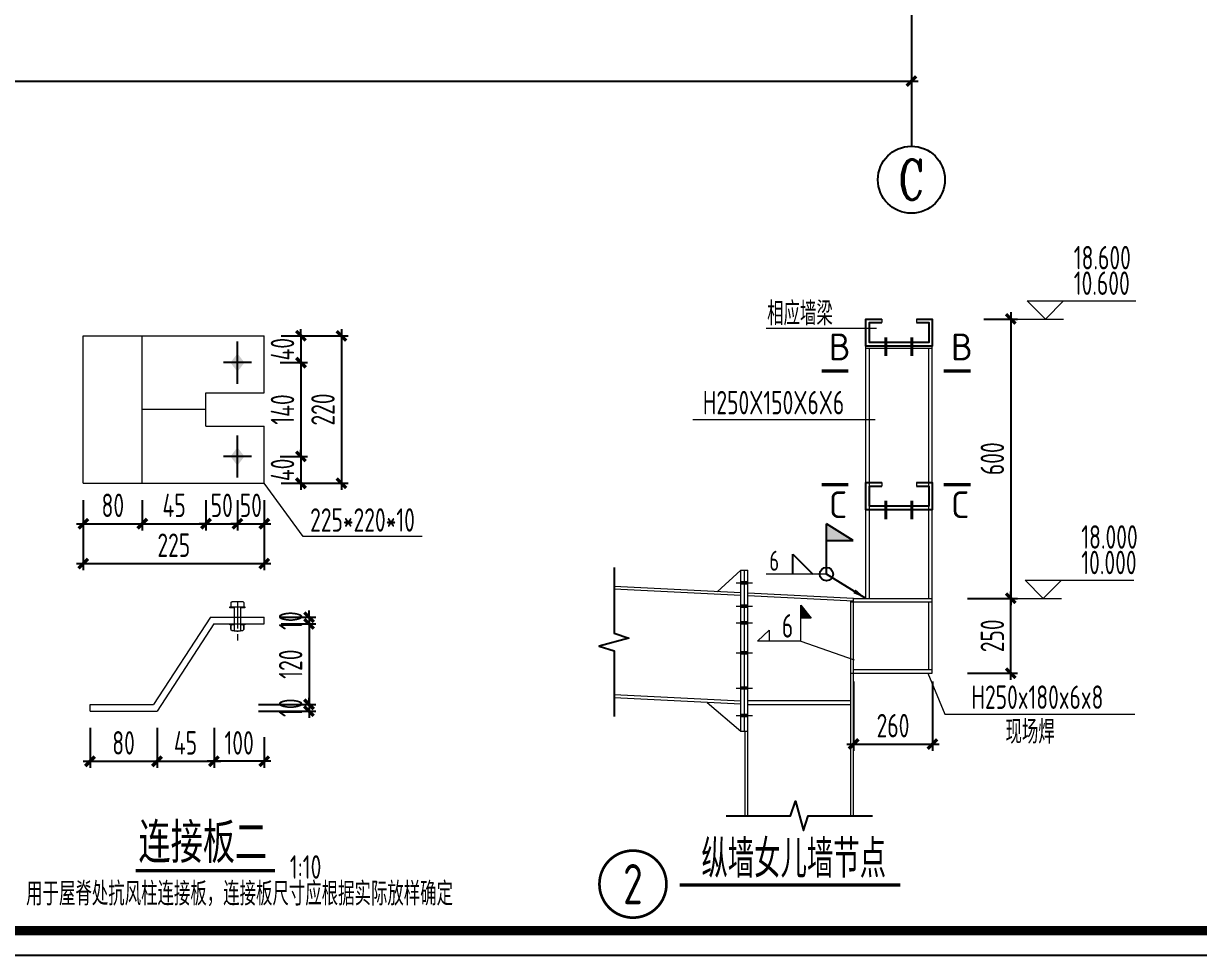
# Model space of a CAD drawing. Extents: x -3102990 to -851544, y -5293060 to -2540151.
# Drawn here: x -1093723 to -1076190, y -2690302 to -2676398 of the extents above; entities that cross this region are included whole.
import ezdxf
from ezdxf.enums import TextEntityAlignment as Align

# ---------------------------------------------------------------- set-up
doc = ezdxf.new("R2010")
doc.units = 0
doc.header["$LTSCALE"] = 1000
doc.header["$PDMODE"] = 1
doc.linetypes.add('DOTE', pattern=[2.42, 2, -0.2, 0.02, -0.2])
doc.layers.get('0').update_dxf_attribs({"linetype": 'CONTINUOUS'})
doc.layers.get('Defpoints').update_dxf_attribs({"linetype": 'CONTINUOUS'})
for name, color, linetype in [('10', 7, 'CONTINUOUS'), ('AXIS', 253, 'DOTE'), ('BEAM', 4, 'CONTINUOUS'), ('BEAM_CON', 4, 'CONTINUOUS'), ('COLU', 7, 'CONTINUOUS'), ('DIM', 3, 'CONTINUOUS'), ('NUM', 7, 'CONTINUOUS'), ('PUB_TEXT', 7, 'CONTINUOUS'), ('PUB_TITLE', 4, 'CONTINUOUS'), ('TEXT', 7, 'CONTINUOUS'), ('THICK', 6, 'CONTINUOUS'), ('THIN', 7, 'CONTINUOUS'), ('WELD', 7, 'CONTINUOUS'), ('绿线', 3, 'CONTINUOUS')]:
    doc.layers.add(name, color=color, linetype=linetype)
doc.layers.add('yichutu', color=7, linetype='CONTINUOUS', true_color=0xffffff, plot=False)
doc.styles.add('HZTXT1', font='TXT', dxfattribs={"width": 0.7, "height": 3, "bigfont": 'HZTXT'})
doc.styles.add('TSSD_Axis', font='Complex.shx', dxfattribs={"width": 0.7, "bigfont": 'hztxt.shx'})
doc.styles.add('TSSD_Dimension', font='tssdeng.shx', dxfattribs={"width": 0.7, "bigfont": 'Hztxt.shx'})
doc.styles.add('TSSD_Label', font='tssdeng.shx', dxfattribs={"width": 0.75, "bigfont": 'hztxt.shx'})
doc.styles.add('TSSD_Norm', font='Tssdeng.shx', dxfattribs={"width": 0.75, "bigfont": 'hztxt.shx'})
doc.styles.add('TSSD_Num', font='tssdeng.shx', dxfattribs={"width": 0.75, "bigfont": 'hztxt.shx'})
doc.styles.add('TSSD_Rein', font='Tssdeng.shx', dxfattribs={"width": 0.75, "bigfont": 'hztxt.shx'})
doc.dimstyles.new('TSSD_10_100', dxfattribs={"dimtxt": 350, "dimasz": 100, "dimexe": 100, "dimexo": 250, "dimgap": 100, "dimtad": 1, "dimdec": 0, "dimlfac": 0.1, "dimzin": 0, "dimdsep": 46, "dimtxsty": 'TSSD_Dimension', "dimblk": 'ARCHTICK', "dimcen": 0, "dimdle": 100, "dimclrt": 7, "dimadec": 0, "dimazin": 0, "dimtfac": 1, "dimtdec": 0, "dimtix": 1, "dimtmove": 2, "dimatfit": 3, "dimldrblk": 'ARCHTICK', "dimfxl": 1, "dimtolj": 1, "dimtzin": 0, "dimarcsym": 0})
doc.dimstyles.new('TSSD_50_100', dxfattribs={"dimtxt": 350, "dimasz": 100, "dimexe": 100, "dimexo": 250, "dimgap": 100, "dimtad": 1, "dimdec": 0, "dimlfac": 0.5, "dimzin": 0, "dimdsep": 46, "dimtxsty": 'TSSD_Dimension', "dimblk": 'ARCHTICK', "dimcen": 0, "dimdle": 100, "dimclrt": 7, "dimadec": 0, "dimazin": 0, "dimtfac": 1, "dimtdec": 0, "dimtix": 1, "dimtmove": 2, "dimatfit": 3, "dimfxl": 1, "dimtolj": 1, "dimtzin": 0, "dimarcsym": 0})
doc.dimstyles.new('TSSD_LEADER_STYLE_200.0', dxfattribs={"dimtxt": 700, "dimasz": 200, "dimexe": 200, "dimexo": 500, "dimgap": 0.09, "dimtad": 0, "dimtih": 1, "dimtoh": 1, "dimdec": 4, "dimzin": 0, "dimdsep": 46, "dimtxsty": 'Standard', "dimcen": 0.09, "dimdle": 200, "dimclrt": 7, "dimadec": 0, "dimazin": 0, "dimtfac": 1, "dimtdec": 4, "dimtofl": 0, "dimtmove": 0, "dimatfit": 3, "dimfxl": 1, "dimtolj": 1, "dimtzin": 0, "dimarcsym": 0})

# ---------------------------------------------------------------- blocks, each defined once
blk = doc.blocks.new('_ArchTick')
at = {"color": 0, "const_width": 0.5}
blk.add_lwpolyline([(-0.71, -0.71), (0.71, 0.71)], dxfattribs=at)
blk = doc.blocks.new('*D326')
at = {"layer": 'Defpoints', "color": 0, "ltscale": 1.5}
for p in [(-1139474, -2675905), (-1080474, -2675905), (-1080474, -2677256)]:
    blk.add_point(p, dxfattribs=at)
at = {"layer": 'DIM', "color": 0, "lineweight": -2, "ltscale": 1.5}
for p, q in [((-1139474, -2676155), (-1139474, -2677356)), ((-1080474, -2676155), (-1080474, -2677356)), ((-1139574, -2677256), (-1080374, -2677256))]:
    blk.add_line(p, q, dxfattribs=at)
at = {"layer": 'DIM', "color": 0, "lineweight": -2, "ltscale": 1.5, "xscale": 100, "yscale": 100, "zscale": 100, "rotation": 180}
blk.add_blockref('_ArchTick', (-1139474, -2677256), dxfattribs=at)
at = {"layer": 'DIM', "color": 0, "lineweight": -2, "ltscale": 1.5, "xscale": 100, "yscale": 100, "zscale": 100}
blk.add_blockref('_ArchTick', (-1080474, -2677256), dxfattribs=at)
at = {"layer": 'DIM', "color": 7, "ltscale": 1.5, "insert": (-1109974, -2676981), "char_height": 350, "attachment_point": 5, "style": 'TSSD_Dimension'}
blk.add_mtext('\\A1;29500', dxfattribs=at)
blk = doc.blocks.new('ts_axno')
at = {"color": 0, "linetype": 'ByBlock', "lineweight": -2}
blk.add_circle((0, 0), 0.5, dxfattribs=at)
at = {"color": 0, "linetype": 'ByBlock', "lineweight": -2, "style": 'TSSD_Axis', "width": 0.7}
blk.add_attdef('A', text='', height=0.6, dxfattribs=at).set_placement((0, 0), align=Align.MIDDLE_CENTER)
blk = doc.blocks.new('ts_idx1')
at = {"color": 0, "linetype": 'ByBlock', "lineweight": -2, "const_width": 0.04}
blk.add_lwpolyline([(-0.5, 0, 1), (0.5, 0, 1)], format="xyb", close=True, dxfattribs=at)
at = {"color": 0, "linetype": 'ByBlock', "lineweight": -2, "style": 'TSSD_Num', "width": 0.75}
blk.add_attdef('A', text='', height=0.6, dxfattribs=at).set_placement((0, 0), align=Align.MIDDLE_CENTER)
blk = doc.blocks.new('*D3097')
at = {"layer": 'Defpoints', "color": 0}
for p in [(-1081336, -2685965), (-1080161, -2685965), (-1080161, -2687148)]:
    blk.add_point(p, dxfattribs=at)
at = {"layer": 'DIM', "color": 0, "lineweight": -2}
for p, q in [((-1081336, -2686215), (-1081336, -2687248)), ((-1080161, -2686215), (-1080161, -2687248)), ((-1081436, -2687148), (-1080061, -2687148))]:
    blk.add_line(p, q, dxfattribs=at)
at = {"layer": 'DIM', "color": 0, "lineweight": -2, "xscale": 100, "yscale": 100, "zscale": 100, "rotation": 180}
blk.add_blockref('_ArchTick', (-1081336, -2687148), dxfattribs=at)
at = {"layer": 'DIM', "color": 0, "lineweight": -2, "xscale": 100, "yscale": 100, "zscale": 100}
blk.add_blockref('_ArchTick', (-1080161, -2687148), dxfattribs=at)
at = {"layer": 'DIM', "color": 7, "lineweight": 5, "insert": (-1080748, -2686873), "char_height": 350, "attachment_point": 5, "style": 'TSSD_Dimension'}
blk.add_mtext('\\A1;260', dxfattribs=at)
blk = doc.blocks.new('*D3098')
at = {"layer": 'Defpoints', "color": 0}
for p in [(-1079885, -2684974), (-1078991, -2684974), (-1079885, -2686091)]:
    blk.add_point(p, dxfattribs=at)
at = {"layer": 'DIM', "color": 0, "lineweight": -2}
for p, q in [((-1079635, -2684974), (-1078891, -2684974)), ((-1078991, -2686191), (-1078991, -2684874)), ((-1079635, -2686091), (-1078891, -2686091))]:
    blk.add_line(p, q, dxfattribs=at)
at = {"layer": 'DIM', "color": 0, "lineweight": -2, "xscale": 100, "yscale": 100, "zscale": 100}
for p, rotation in [((-1078991, -2684974), 90), ((-1078991, -2686091), 270)]:
    blk.add_blockref('_ArchTick', p, dxfattribs=dict(at, rotation=rotation))
at = {"layer": 'DIM', "color": 7, "lineweight": 5, "insert": (-1079266, -2685533), "char_height": 350, "attachment_point": 5, "rotation": 90, "style": 'TSSD_Dimension'}
blk.add_mtext('\\A1;250', dxfattribs=at)
blk = doc.blocks.new('_WELD001')
at = {"linetype": 'ByBlock'}
h = blk.add_hatch(color=0, dxfattribs=at)
h.paths.add_polyline_path([(0.8, 1), (0, 1.5), (0, 1)])
edge = h.paths.add_edge_path()
edge.add_line((0, 0), (0, 1.5))
at = {"color": 0, "linetype": 'ByBlock'}
for p, q in [((0, 0), (0, 1.5)), ((0.8, 1), (0, 1.5)), ((0, 1), (0.8, 1))]:
    blk.add_line(p, q, dxfattribs=at)
blk = doc.blocks.new('_WELD003')
at = {"color": 0, "linetype": 'ByBlock'}
blk.add_circle((0, 0), 0.5, dxfattribs=at)
blk = doc.blocks.new('_WELD004')
at = {"color": 0, "linetype": 'ByBlock'}
for p, q in [((0, 1), (1, 0)), ((0, 0), (0, 1))]:
    blk.add_line(p, q, dxfattribs=at)
blk = doc.blocks.new('*D3099')
at = {"layer": 'Defpoints', "color": 0}
for p in [(-1079644, -2680807), (-1079885, -2684974), (-1078991, -2684974)]:
    blk.add_point(p, dxfattribs=at)
at = {"layer": 'DIM', "color": 0, "lineweight": -2}
for p, q in [((-1078991, -2680707), (-1078991, -2685074)), ((-1079394, -2680807), (-1078891, -2680807)), ((-1079635, -2684974), (-1078891, -2684974))]:
    blk.add_line(p, q, dxfattribs=at)
at = {"layer": 'DIM', "color": 0, "lineweight": -2, "xscale": 100, "yscale": 100, "zscale": 100}
for p, rotation in [((-1078991, -2680807), 90), ((-1078991, -2684974), 270)]:
    blk.add_blockref('_ArchTick', p, dxfattribs=dict(at, rotation=rotation))
at = {"layer": 'DIM', "color": 7, "lineweight": 5, "insert": (-1079266, -2682891), "char_height": 350, "attachment_point": 5, "rotation": 90, "style": 'TSSD_Dimension'}
blk.add_mtext('\\A1;600', dxfattribs=at)
blk = doc.blocks.new('A$C154754DE')
at = {"layer": 'PUB_TITLE'}
blk.add_lwpolyline([(0, 0), (0, 59400), (105125, 59400), (105125, 0)], close=True, dxfattribs=at)
at = {"layer": 'PUB_TITLE', "const_width": 141}
blk.add_lwpolyline([(103711, 369), (103711, 58781), (1429, 58781), (1429, 369), (103711, 369)], dxfattribs=at)
blk = doc.blocks.new('A$C6E092011')
at = {"layer": 'AXIS', "lineweight": 5, "ltscale": 0.2}
blk.add_line((67, 73), (67, -507), dxfattribs=at)
at = {"layer": 'BEAM_CON', "lineweight": 5}
for p, q in [((-30, 57), (-14, 73)), ((-30, 57), (-30, -7)), ((-14, 73), (146, 73)), ((162, 57), (146, 73)), ((162, 57), (162, -7)), ((18, -7), (19, -370)), ((114, -7), (115, -370)), ((-30, -290), (-15, -276)), ((-30, -342), (-30, -290)), ((-30, -290), (-30, -342)), ((-30, -342), (-14, -358)), ((162, -342), (146, -358)), ((162, -290), (148, -276)), ((162, -342), (162, -290)), ((162, -290), (162, -342)), ((-14, -358), (18, -358)), ((115, -370), (19, -370)), ((114, -358), (146, -358))]:
    blk.add_line(p, q, dxfattribs=at)
for points in [[(18, -21), (-45, -21), (-45, -7), (179, -7), (179, -21), (114, -21)], [(18, -276), (-45, -276), (-45, -261), (18, -261)], [(114, -261), (179, -261), (179, -276), (114, -276)]]:
    blk.add_lwpolyline(points, dxfattribs=at)
blk = doc.blocks.new('*D3148')
at = {"layer": 'Defpoints', "color": 0}
for p in [(-1092730, -2686656), (-1091730, -2686656), (-1091730, -2687405)]:
    blk.add_point(p, dxfattribs=at)
at = {"layer": 'DIM', "color": 0, "lineweight": -2}
for p, q in [((-1092730, -2686906), (-1092730, -2687505)), ((-1091730, -2686906), (-1091730, -2687505)), ((-1092830, -2687405), (-1091630, -2687405))]:
    blk.add_line(p, q, dxfattribs=at)
at = {"layer": 'DIM', "color": 0, "lineweight": -2, "xscale": 100, "yscale": 100, "zscale": 100, "rotation": 180}
blk.add_blockref('_ArchTick', (-1092730, -2687405), dxfattribs=at)
at = {"layer": 'DIM', "color": 0, "lineweight": -2, "xscale": 100, "yscale": 100, "zscale": 100}
blk.add_blockref('_ArchTick', (-1091730, -2687405), dxfattribs=at)
at = {"layer": 'DIM', "color": 7, "lineweight": 5, "insert": (-1092230, -2687130), "char_height": 350, "attachment_point": 5, "style": 'TSSD_Dimension'}
blk.add_mtext('\\A1;80', dxfattribs=at)
blk = doc.blocks.new('*D3149')
at = {"layer": 'Defpoints', "color": 0}
for p in [(-1091730, -2686656), (-1090880, -2686656), (-1090880, -2687405)]:
    blk.add_point(p, dxfattribs=at)
at = {"layer": 'DIM', "color": 0, "lineweight": -2}
for p, q in [((-1091730, -2686906), (-1091730, -2687505)), ((-1090880, -2686906), (-1090880, -2687505)), ((-1091830, -2687405), (-1090780, -2687405))]:
    blk.add_line(p, q, dxfattribs=at)
at = {"layer": 'DIM', "color": 0, "lineweight": -2, "xscale": 100, "yscale": 100, "zscale": 100, "rotation": 180}
blk.add_blockref('_ArchTick', (-1091730, -2687405), dxfattribs=at)
at = {"layer": 'DIM', "color": 0, "lineweight": -2, "xscale": 100, "yscale": 100, "zscale": 100}
blk.add_blockref('_ArchTick', (-1090880, -2687405), dxfattribs=at)
at = {"layer": 'DIM', "color": 7, "lineweight": 5, "insert": (-1091305, -2687130), "char_height": 350, "attachment_point": 5, "style": 'TSSD_Dimension'}
blk.add_mtext('\\A1;45', dxfattribs=at)
blk = doc.blocks.new('*D3150')
at = {"layer": 'Defpoints', "color": 0}
for p in [(-1090880, -2686795), (-1090130, -2686795), (-1090880, -2687405)]:
    blk.add_point(p, dxfattribs=at)
at = {"layer": 'DIM', "color": 0, "lineweight": -2}
for p, q in [((-1090880, -2687045), (-1090880, -2687505)), ((-1090130, -2687045), (-1090130, -2687505)), ((-1090030, -2687405), (-1090980, -2687405))]:
    blk.add_line(p, q, dxfattribs=at)
at = {"layer": 'DIM', "color": 0, "lineweight": -2, "xscale": 100, "yscale": 100, "zscale": 100, "rotation": 180}
blk.add_blockref('_ArchTick', (-1090880, -2687405), dxfattribs=at)
at = {"layer": 'DIM', "color": 0, "lineweight": -2, "xscale": 100, "yscale": 100, "zscale": 100}
blk.add_blockref('_ArchTick', (-1090130, -2687405), dxfattribs=at)
at = {"layer": 'DIM', "color": 7, "lineweight": 5, "insert": (-1090505, -2687130), "char_height": 350, "attachment_point": 5, "style": 'TSSD_Dimension'}
blk.add_mtext('\\A1;100', dxfattribs=at)
blk = doc.blocks.new('*D3151')
at = {"layer": 'Defpoints', "color": 0}
for p in [(-1090130, -2685256), (-1090130, -2685356), (-1089462, -2685356)]:
    blk.add_point(p, dxfattribs=at)
at = {"layer": 'DIM', "color": 0, "lineweight": -2}
for p, q in [((-1089462, -2685256), (-1089462, -2685156)), ((-1089880, -2685256), (-1089362, -2685256)), ((-1089462, -2685256), (-1089462, -2685356)), ((-1089880, -2685356), (-1089362, -2685356)), ((-1089462, -2685356), (-1089462, -2685456))]:
    blk.add_line(p, q, dxfattribs=at)
at = {"layer": 'DIM', "color": 0, "lineweight": -2, "xscale": 100, "yscale": 100, "zscale": 100}
for p, rotation in [((-1089462, -2685256), 270), ((-1089462, -2685356), 90)]:
    blk.add_blockref('_ArchTick', p, dxfattribs=dict(at, rotation=rotation))
at = {"layer": 'DIM', "color": 7, "lineweight": 5, "insert": (-1089737, -2685306), "char_height": 350, "attachment_point": 5, "rotation": 90, "style": 'TSSD_Dimension'}
blk.add_mtext('\\A1;10', dxfattribs=at)
blk = doc.blocks.new('*D3152')
at = {"layer": 'Defpoints', "color": 0}
for p in [(-1090130, -2685356), (-1090465, -2686556), (-1089462, -2686556)]:
    blk.add_point(p, dxfattribs=at)
at = {"layer": 'DIM', "color": 0, "lineweight": -2}
for p, q in [((-1089462, -2685256), (-1089462, -2686656)), ((-1089880, -2685356), (-1089362, -2685356)), ((-1090215, -2686556), (-1089362, -2686556))]:
    blk.add_line(p, q, dxfattribs=at)
at = {"layer": 'DIM', "color": 0, "lineweight": -2, "xscale": 100, "yscale": 100, "zscale": 100}
for p, rotation in [((-1089462, -2685356), 90), ((-1089462, -2686556), 270)]:
    blk.add_blockref('_ArchTick', p, dxfattribs=dict(at, rotation=rotation))
at = {"layer": 'DIM', "color": 7, "lineweight": 5, "insert": (-1089737, -2685956), "char_height": 350, "attachment_point": 5, "rotation": 90, "style": 'TSSD_Dimension'}
blk.add_mtext('\\A1;120', dxfattribs=at)
blk = doc.blocks.new('*D3153')
at = {"layer": 'Defpoints', "color": 0}
for p in [(-1090465, -2686556), (-1090465, -2686656), (-1089462, -2686656)]:
    blk.add_point(p, dxfattribs=at)
at = {"layer": 'DIM', "color": 0, "lineweight": -2}
for p, q in [((-1090215, -2686556), (-1089362, -2686556)), ((-1089462, -2686556), (-1089462, -2686456)), ((-1089462, -2686556), (-1089462, -2686656)), ((-1090215, -2686656), (-1089362, -2686656)), ((-1089462, -2686656), (-1089462, -2686756))]:
    blk.add_line(p, q, dxfattribs=at)
at = {"layer": 'DIM', "color": 0, "lineweight": -2, "xscale": 100, "yscale": 100, "zscale": 100}
for p, rotation in [((-1089462, -2686556), 270), ((-1089462, -2686656), 90)]:
    blk.add_blockref('_ArchTick', p, dxfattribs=dict(at, rotation=rotation))
at = {"layer": 'DIM', "color": 7, "lineweight": 5, "insert": (-1089737, -2686606), "char_height": 350, "attachment_point": 5, "rotation": 90, "style": 'TSSD_Dimension'}
blk.add_mtext('\\A1;10', dxfattribs=at)
blk = doc.blocks.new('A$C5C7C78FF')
at = {"layer": '10', "color": 0}
blk.add_solid([(27, -141, -192), (-73, -11, -192), (127, -11, -192), (27, 119, -192)], dxfattribs=at)
at = {"layer": 'AXIS', "color": 0, "linetype": 'ByBlock'}
for p, q in [((27, -311, -192), (27, 289, -192)), ((227, -11, -192), (-173, -11, -192))]:
    blk.add_line(p, q, dxfattribs=at)
blk = doc.blocks.new('*D3154')
at = {"layer": 'Defpoints', "color": 0}
for p in [(-1090130, -2681057), (-1090130, -2681457), (-1089583, -2681457)]:
    blk.add_point(p, dxfattribs=at)
at = {"layer": 'DIM', "color": 0, "lineweight": -2}
for p, q in [((-1089880, -2681057), (-1089483, -2681057)), ((-1089583, -2681057), (-1089583, -2680957)), ((-1089583, -2681057), (-1089583, -2681457)), ((-1089880, -2681457), (-1089483, -2681457)), ((-1089583, -2681457), (-1089583, -2681557))]:
    blk.add_line(p, q, dxfattribs=at)
at = {"layer": 'DIM', "color": 0, "lineweight": -2, "xscale": 100, "yscale": 100, "zscale": 100}
for p, rotation in [((-1089583, -2681057), 270), ((-1089583, -2681457), 90)]:
    blk.add_blockref('_ArchTick', p, dxfattribs=dict(at, rotation=rotation))
at = {"layer": 'DIM', "color": 7, "lineweight": 5, "insert": (-1089858, -2681257), "char_height": 350, "attachment_point": 5, "rotation": 90, "style": 'TSSD_Dimension'}
blk.add_mtext('\\A1;40', dxfattribs=at)
blk = doc.blocks.new('*D3155')
at = {"layer": 'Defpoints', "color": 0}
for p in [(-1092830, -2683257), (-1091950, -2683257), (-1091950, -2683861)]:
    blk.add_point(p, dxfattribs=at)
at = {"layer": 'DIM', "color": 0, "lineweight": -2}
for p, q in [((-1092830, -2683507), (-1092830, -2683961)), ((-1091950, -2683507), (-1091950, -2683961)), ((-1092930, -2683861), (-1091850, -2683861))]:
    blk.add_line(p, q, dxfattribs=at)
at = {"layer": 'DIM', "color": 0, "lineweight": -2, "xscale": 100, "yscale": 100, "zscale": 100, "rotation": 180}
blk.add_blockref('_ArchTick', (-1092830, -2683861), dxfattribs=at)
at = {"layer": 'DIM', "color": 0, "lineweight": -2, "xscale": 100, "yscale": 100, "zscale": 100}
blk.add_blockref('_ArchTick', (-1091950, -2683861), dxfattribs=at)
at = {"layer": 'DIM', "color": 7, "lineweight": 5, "insert": (-1092390, -2683586), "char_height": 350, "attachment_point": 5, "style": 'TSSD_Dimension'}
blk.add_mtext('\\A1;80', dxfattribs=at)
blk = doc.blocks.new('*D3156')
at = {"layer": 'Defpoints', "color": 0}
for p in [(-1091950, -2683257), (-1091000, -2683257), (-1091000, -2683861)]:
    blk.add_point(p, dxfattribs=at)
at = {"layer": 'DIM', "color": 0, "lineweight": -2}
for p, q in [((-1091950, -2683507), (-1091950, -2683961)), ((-1091000, -2683507), (-1091000, -2683961)), ((-1092050, -2683861), (-1090900, -2683861))]:
    blk.add_line(p, q, dxfattribs=at)
at = {"layer": 'DIM', "color": 0, "lineweight": -2, "xscale": 100, "yscale": 100, "zscale": 100, "rotation": 180}
blk.add_blockref('_ArchTick', (-1091950, -2683861), dxfattribs=at)
at = {"layer": 'DIM', "color": 0, "lineweight": -2, "xscale": 100, "yscale": 100, "zscale": 100}
blk.add_blockref('_ArchTick', (-1091000, -2683861), dxfattribs=at)
at = {"layer": 'DIM', "color": 7, "lineweight": 5, "insert": (-1091475, -2683586), "char_height": 350, "attachment_point": 5, "style": 'TSSD_Dimension'}
blk.add_mtext('\\A1;45', dxfattribs=at)
blk = doc.blocks.new('*D3157')
at = {"layer": 'Defpoints', "color": 0}
for p in [(-1091000, -2683257), (-1090530, -2683257), (-1090530, -2683861)]:
    blk.add_point(p, dxfattribs=at)
at = {"layer": 'DIM', "color": 0, "lineweight": -2}
for p, q in [((-1091000, -2683507), (-1091000, -2683961)), ((-1090530, -2683507), (-1090530, -2683961)), ((-1091000, -2683861), (-1091100, -2683861)), ((-1091000, -2683861), (-1090530, -2683861)), ((-1090530, -2683861), (-1090430, -2683861))]:
    blk.add_line(p, q, dxfattribs=at)
at = {"layer": 'DIM', "color": 0, "lineweight": -2, "xscale": 100, "yscale": 100, "zscale": 100}
blk.add_blockref('_ArchTick', (-1091000, -2683861), dxfattribs=at)
at = {"layer": 'DIM', "color": 0, "lineweight": -2, "xscale": 100, "yscale": 100, "zscale": 100, "rotation": 180}
blk.add_blockref('_ArchTick', (-1090530, -2683861), dxfattribs=at)
at = {"layer": 'DIM', "color": 7, "lineweight": 5, "insert": (-1090765, -2683586), "char_height": 350, "attachment_point": 5, "style": 'TSSD_Dimension'}
blk.add_mtext('\\A1;50', dxfattribs=at)
blk = doc.blocks.new('*D3158')
at = {"layer": 'Defpoints', "color": 0}
for p in [(-1092830, -2683257), (-1090130, -2683257), (-1090130, -2684456)]:
    blk.add_point(p, dxfattribs=at)
at = {"layer": 'DIM', "color": 0, "lineweight": -2}
for p, q in [((-1092830, -2683507), (-1092830, -2684556)), ((-1090130, -2683507), (-1090130, -2684556)), ((-1092930, -2684456), (-1090030, -2684456))]:
    blk.add_line(p, q, dxfattribs=at)
at = {"layer": 'DIM', "color": 0, "lineweight": -2, "xscale": 100, "yscale": 100, "zscale": 100, "rotation": 180}
blk.add_blockref('_ArchTick', (-1092830, -2684456), dxfattribs=at)
at = {"layer": 'DIM', "color": 0, "lineweight": -2, "xscale": 100, "yscale": 100, "zscale": 100}
blk.add_blockref('_ArchTick', (-1090130, -2684456), dxfattribs=at)
at = {"layer": 'DIM', "color": 7, "lineweight": 5, "insert": (-1091480, -2684181), "char_height": 350, "attachment_point": 5, "style": 'TSSD_Dimension'}
blk.add_mtext('\\A1;225', dxfattribs=at)
blk = doc.blocks.new('*D3159')
at = {"layer": 'Defpoints', "color": 0}
for p in [(-1090530, -2683257), (-1090130, -2683257), (-1090130, -2683861)]:
    blk.add_point(p, dxfattribs=at)
at = {"layer": 'DIM', "color": 0, "lineweight": -2}
for p, q in [((-1090530, -2683507), (-1090530, -2683961)), ((-1090130, -2683507), (-1090130, -2683961)), ((-1090530, -2683861), (-1090630, -2683861)), ((-1090530, -2683861), (-1090130, -2683861)), ((-1090130, -2683861), (-1090030, -2683861))]:
    blk.add_line(p, q, dxfattribs=at)
at = {"layer": 'DIM', "color": 0, "lineweight": -2, "xscale": 100, "yscale": 100, "zscale": 100}
blk.add_blockref('_ArchTick', (-1090530, -2683861), dxfattribs=at)
at = {"layer": 'DIM', "color": 0, "lineweight": -2, "xscale": 100, "yscale": 100, "zscale": 100, "rotation": 180}
blk.add_blockref('_ArchTick', (-1090130, -2683861), dxfattribs=at)
at = {"layer": 'DIM', "color": 7, "lineweight": 5, "insert": (-1090330, -2683586), "char_height": 350, "attachment_point": 5, "style": 'TSSD_Dimension'}
blk.add_mtext('\\A1;50', dxfattribs=at)
blk = doc.blocks.new('*D3160')
at = {"layer": 'Defpoints', "color": 0, "ltscale": 1.5}
for p in [(-1090141, -2681457), (-1090141, -2682857), (-1089583, -2682857)]:
    blk.add_point(p, dxfattribs=at)
at = {"layer": 'DIM', "color": 0, "lineweight": -2, "ltscale": 1.5}
for p, q in [((-1089891, -2681457), (-1089483, -2681457)), ((-1089583, -2681357), (-1089583, -2682957)), ((-1089891, -2682857), (-1089483, -2682857))]:
    blk.add_line(p, q, dxfattribs=at)
at = {"layer": 'DIM', "color": 0, "lineweight": -2, "ltscale": 1.5, "xscale": 100, "yscale": 100, "zscale": 100}
for p, rotation in [((-1089583, -2681457), 90), ((-1089583, -2682857), 270)]:
    blk.add_blockref('_ArchTick', p, dxfattribs=dict(at, rotation=rotation))
at = {"layer": 'DIM', "color": 7, "lineweight": 5, "ltscale": 1.5, "insert": (-1089858, -2682157), "char_height": 350, "attachment_point": 5, "rotation": 90, "style": 'TSSD_Dimension'}
blk.add_mtext('\\A1;140', dxfattribs=at)
blk = doc.blocks.new('*D3161')
at = {"layer": 'Defpoints', "color": 0, "ltscale": 1.5}
for p in [(-1090130, -2681057), (-1090130, -2683257), (-1088979, -2683257)]:
    blk.add_point(p, dxfattribs=at)
at = {"layer": 'DIM', "color": 0, "lineweight": -2, "ltscale": 1.5}
for p, q in [((-1089880, -2681057), (-1088879, -2681057)), ((-1088979, -2680957), (-1088979, -2683357)), ((-1089880, -2683257), (-1088879, -2683257))]:
    blk.add_line(p, q, dxfattribs=at)
at = {"layer": 'DIM', "color": 0, "lineweight": -2, "ltscale": 1.5, "xscale": 100, "yscale": 100, "zscale": 100}
for p, rotation in [((-1088979, -2681057), 90), ((-1088979, -2683257), 270)]:
    blk.add_blockref('_ArchTick', p, dxfattribs=dict(at, rotation=rotation))
at = {"layer": 'DIM', "color": 7, "lineweight": 5, "ltscale": 1.5, "insert": (-1089254, -2682157), "char_height": 350, "attachment_point": 5, "rotation": 90, "style": 'TSSD_Dimension'}
blk.add_mtext('\\A1;220', dxfattribs=at)
blk = doc.blocks.new('*D3162')
at = {"layer": 'Defpoints', "color": 0, "ltscale": 1.5}
for p in [(-1090130, -2681057), (-1090130, -2681457), (-1089583, -2681457)]:
    blk.add_point(p, dxfattribs=at)
at = {"layer": 'DIM', "color": 0, "lineweight": -2, "ltscale": 1.5}
for p, q in [((-1089880, -2681057), (-1089483, -2681057)), ((-1089583, -2681057), (-1089583, -2680957)), ((-1089583, -2681057), (-1089583, -2681457)), ((-1089880, -2681457), (-1089483, -2681457)), ((-1089583, -2681457), (-1089583, -2681557))]:
    blk.add_line(p, q, dxfattribs=at)
at = {"layer": 'DIM', "color": 0, "lineweight": -2, "ltscale": 1.5, "xscale": 100, "yscale": 100, "zscale": 100}
for p, rotation in [((-1089583, -2681057), 270), ((-1089583, -2681457), 90)]:
    blk.add_blockref('_ArchTick', p, dxfattribs=dict(at, rotation=rotation))
at = {"layer": 'DIM', "color": 7, "lineweight": 5, "ltscale": 1.5, "insert": (-1089858, -2681257), "char_height": 350, "attachment_point": 5, "rotation": 90, "style": 'TSSD_Dimension'}
blk.add_mtext('\\A1;40', dxfattribs=at)
blk = doc.blocks.new('*D3163')
at = {"layer": 'Defpoints', "color": 0, "ltscale": 1.5}
for p in [(-1090130, -2682857), (-1090130, -2683257), (-1089583, -2683257)]:
    blk.add_point(p, dxfattribs=at)
at = {"layer": 'DIM', "color": 0, "lineweight": -2, "ltscale": 1.5}
for p, q in [((-1089880, -2682857), (-1089483, -2682857)), ((-1089583, -2682857), (-1089583, -2682757)), ((-1089583, -2682857), (-1089583, -2683257)), ((-1089880, -2683257), (-1089483, -2683257)), ((-1089583, -2683257), (-1089583, -2683357))]:
    blk.add_line(p, q, dxfattribs=at)
at = {"layer": 'DIM', "color": 0, "lineweight": -2, "ltscale": 1.5, "xscale": 100, "yscale": 100, "zscale": 100}
for p, rotation in [((-1089583, -2682857), 270), ((-1089583, -2683257), 90)]:
    blk.add_blockref('_ArchTick', p, dxfattribs=dict(at, rotation=rotation))
at = {"layer": 'DIM', "color": 7, "lineweight": 5, "ltscale": 1.5, "insert": (-1089858, -2683057), "char_height": 350, "attachment_point": 5, "rotation": 90, "style": 'TSSD_Dimension'}
blk.add_mtext('\\A1;40', dxfattribs=at)
blk = doc.blocks.new('yct-1051-594-105125-59399.99998844-100-1002.0')
at = {"layer": 'yichutu', "color": 7, "true_color": 0xffffff}
blk.add_lwpolyline([(0, 0), (0, 59400), (105125, 59400), (105125, 0)], close=True, dxfattribs=at)

msp = doc.modelspace()

# ---------------------------------------------------------------- hatches: boundary and pattern name
at = {"layer": '绿线'}
msp.add_hatch(color=256, dxfattribs=at).paths.add_polyline_path([(-1082122.53, -2685074.05), (-1081970.56, -2685267.33), (-1082122.53, -2685267.33)])

# ---------------------------------------------------------------- linework, layer by layer
at = {"lineweight": 5}
for p, q in [((-1080916, -2680807.09), (-1080916, -2680861.09, -1086.06)), ((-1080395.93, -2680807.09), (-1080395.93, -2680861.09, -1086.06)), ((-1080916, -2683245.07), (-1080916, -2683299.07, -1086.06)), ((-1080395.93, -2683245.07), (-1080395.93, -2683299.07, -1086.06))]:
    msp.add_line(p, q, dxfattribs=at)
for points in [[(-1080395.93, -2680807.09), (-1080161.43, -2680807.09), (-1080161.43, -2681213.55), (-1081153.33, -2681213.55), (-1081153.33, -2680807.09), (-1080916, -2680807.09)], [(-1080395.93, -2683245.07), (-1080161.43, -2683245.07), (-1080161.43, -2683651.53), (-1081153.33, -2683651.53), (-1081153.33, -2683245.07), (-1080916, -2683245.07)]]:
    msp.add_lwpolyline(points)
at = {"elevation": -1086.06}
for points in [[(-1080395.93, -2680861.09), (-1080215.43, -2680861.09), (-1080215.43, -2681159.55), (-1081099.33, -2681159.55), (-1081099.33, -2680861.09), (-1080916, -2680861.09)], [(-1080395.93, -2683299.07), (-1080215.43, -2683299.07), (-1080215.43, -2683597.53), (-1081099.33, -2683597.53), (-1081099.33, -2683299.07), (-1080916, -2683299.07)]]:
    msp.add_lwpolyline(points, dxfattribs=at)
at = {"const_width": 45}
for points in [[(-1080855.6, -2681081.17), (-1080855.6, -2681356.47)], [(-1080466.32, -2681081.17), (-1080466.32, -2681356.47)], [(-1080855.6, -2683519.15), (-1080855.6, -2683794.45)], [(-1080466.32, -2683519.15), (-1080466.32, -2683794.45)]]:
    msp.add_lwpolyline(points, dxfattribs=at)
at = {"layer": 'BEAM', "linetype": 'ByBlock', "lineweight": 5}
for p, q in [((-1080161.43, -2681213.55), (-1081153.33, -2681213.55)), ((-1081153.33, -2684974.19), (-1081153.33, -2681213.55)), ((-1080161.43, -2681248.54), (-1081153.33, -2681248.54)), ((-1081099.33, -2684974.19, -1086.06), (-1081099.33, -2681248.54, -1086.06)), ((-1080215.43, -2684974.19, -1086.06), (-1080215.43, -2681248.54, -1086.06)), ((-1080161.43, -2686091.09), (-1080161.43, -2681213.55)), ((-1083020.33, -2684554.96), (-1083374.37, -2684875.49)), ((-1083020.33, -2684554.96), (-1082912.33, -2684554.96)), ((-1083020.33, -2686956.12), (-1083020.33, -2684554.96)), ((-1082966.33, -2686956.12), (-1082966.33, -2684554.96)), ((-1082912.33, -2687200.96), (-1082912.33, -2684554.96)), ((-1083020.33, -2684889.95), (-1084910.86, -2684795.42)), ((-1083088.64, -2684741.78), (-1082844.03, -2684741.78)), ((-1083020.33, -2684933.2), (-1084910.86, -2684838.68)), ((-1081335.53, -2684974.19), (-1082912.33, -2684895.35)), ((-1081337.69, -2685017.33), (-1082912.33, -2684938.6)), ((-1081335.53, -2686471.96), (-1081335.53, -2684974.19)), ((-1081335.53, -2684974.19), (-1080161.43, -2684974.19)), ((-1083088.64, -2685092.67), (-1082844.03, -2685092.67)), ((-1081378.73, -2686471.96), (-1081378.73, -2685015.28)), ((-1081378.73, -2685028.19), (-1080161.43, -2685028.19)), ((-1080215.43, -2686037.09, -1086.06), (-1080215.43, -2685028.19, -1086.06)), ((-1083088.64, -2685340.69), (-1082844.03, -2685340.69)), ((-1083088.64, -2685785.47), (-1082844.03, -2685785.47)), ((-1081335.53, -2686037.09), (-1080161.43, -2686037.09)), ((-1081378.73, -2686091.09), (-1080161.43, -2686091.09)), ((-1083088.64, -2686311.93), (-1082844.03, -2686311.93)), ((-1083020.33, -2686507.97), (-1084910.86, -2686413.17)), ((-1083020.33, -2686551.17), (-1084910.86, -2686456.37)), ((-1083522.64, -2686525.98), (-1083020.33, -2686956.12)), ((-1082912.33, -2686500.29), (-1081378.73, -2686500.29)), ((-1082912.33, -2686556.59), (-1081378.73, -2686556.59)), ((-1081378.73, -2688218.2), (-1081378.73, -2686471.96)), ((-1081335.53, -2688218.2), (-1081335.53, -2686471.96)), ((-1083088.64, -2686723.2), (-1082844.03, -2686723.2)), ((-1083020.33, -2686956.12), (-1082912.33, -2686956.12)), ((-1082955.53, -2688218.2), (-1082955.53, -2686956.12)), ((-1082912.33, -2688218.2), (-1082912.33, -2687200.96)), ((-1081335.53, -2688218.2), (-1081335.53, -2687813.81))]:
    msp.add_line(p, q, dxfattribs=at)
at = {"layer": 'BEAM', "linetype": 'ByBlock'}
for points in [[(-1083020.33, -2684741.78, 54, 54, 0), (-1082912.33, -2684741.78, 108, 108, 0)], [(-1083020.33, -2685092.67, 54, 54, 0), (-1082912.33, -2685092.67, 108, 108, 0)], [(-1083020.33, -2685340.69, 54, 54, 0), (-1082912.33, -2685340.69, 108, 108, 0)], [(-1083020.33, -2685785.47, 54, 54, 0), (-1082912.33, -2685785.47, 108, 108, 0)], [(-1083020.33, -2686311.93, 54, 54, 0), (-1082912.33, -2686311.93, 108, 108, 0)], [(-1083020.33, -2686723.2, 54, 54, 0), (-1082912.33, -2686723.2, 108, 108, 0)]]:
    msp.add_lwpolyline(points, format="xyseb", dxfattribs=at)
at = {"layer": 'BEAM_CON', "lineweight": 5}
for p, q in [((-1092830.24, -2683257.29), (-1092830.24, -2681057.29)), ((-1092830.24, -2681057.29), (-1090130.24, -2681057.29)), ((-1091950.08, -2683257.29), (-1091950.08, -2681057.29)), ((-1090130.24, -2681907.29), (-1090130.24, -2681057.29)), ((-1091000.08, -2682407.29), (-1091000.08, -2681907.29)), ((-1091000.08, -2681907.29), (-1090130.24, -2681907.29)), ((-1091000.08, -2682157.29), (-1091950.08, -2682157.29)), ((-1091000.08, -2682407.29), (-1090130.24, -2682407.29)), ((-1090130.24, -2683257.29), (-1090130.24, -2682407.29)), ((-1092830.24, -2683257.29), (-1090130.24, -2683257.29)), ((-1090934.34, -2685256.4), (-1091784.34, -2686556.4)), ((-1090934.34, -2685256.4), (-1090130.24, -2685256.4)), ((-1090130.24, -2685356.4), (-1090130.24, -2685256.4)), ((-1090880.24, -2685356.4), (-1091730.24, -2686656.4)), ((-1090880.24, -2685356.4), (-1090130.24, -2685356.4)), ((-1092730.24, -2686556.4), (-1091784.34, -2686556.4)), ((-1092730.24, -2686656.4), (-1092730.24, -2686556.4)), ((-1092730.24, -2686656.4), (-1091730.24, -2686656.4))]:
    msp.add_line(p, q, dxfattribs=at)
at = {"layer": 'NUM', "ltscale": 1.5}
msp.add_line((-1080474.31, -2677256.32), (-1080474.31, -2678228.06), dxfattribs=at)
at = {"layer": 'NUM', "const_width": 50}
for points in [[(-1092047.68, -2689038.82), (-1089969.54, -2689038.82)], [(-1080639.26, -2689251.53), (-1083933.45, -2689251.53)]]:
    msp.add_lwpolyline(points, dxfattribs=at)
at = {"layer": 'TEXT', "lineweight": 5}
for p, q in [((-1078474.05, -2680807.09), (-1078744.05, -2680537.09)), ((-1078744.05, -2680537.09), (-1077124.05, -2680537.09)), ((-1078474.05, -2680807.09), (-1078204.05, -2680537.09)), ((-1080993.02, -2680950.64), (-1082640.9, -2680950.64)), ((-1079104.05, -2680807.09), (-1078204.05, -2680807.09)), ((-1081012.73, -2682311.93), (-1083734.37, -2682311.93)), ((-1089549.91, -2684050.22), (-1090130.24, -2683257.29)), ((-1087773.76, -2684050.22), (-1089549.91, -2684050.22)), ((-1078506.45, -2684974.19), (-1078776.45, -2684704.19)), ((-1078776.45, -2684704.19), (-1077156.45, -2684704.19)), ((-1078506.45, -2684974.19), (-1078236.45, -2684704.19)), ((-1079136.45, -2684974.19), (-1078236.45, -2684974.19)), ((-1082122.53, -2685612.46), (-1082122.53, -2685074.05)), ((-1082772.34, -2685612.46), (-1082596.59, -2685446.8)), ((-1082596.59, -2685446.8), (-1082596.59, -2685612.46)), ((-1082122.53, -2685612.46), (-1082772.34, -2685612.46)), ((-1082122.53, -2685612.46), (-1081327.17, -2685891.18)), ((-1080229.19, -2686091.09), (-1079977.13, -2686702.48)), ((-1079977.13, -2686702.48), (-1077139.54, -2686702.48))]:
    msp.add_line(p, q, dxfattribs=at)
at = {"layer": 'THICK', "const_width": 50}
for points in [[(-1081413.03, -2681581.41), (-1081813.03, -2681581.41)], [(-1079989.83, -2681581.41), (-1079589.83, -2681581.41)], [(-1081413.03, -2683277.96), (-1081813.03, -2683277.96)], [(-1079989.83, -2683277.96), (-1079589.83, -2683277.96)]]:
    msp.add_lwpolyline(points, dxfattribs=at)
at = {"layer": 'THIN'}
for points in [[(-1084910.86, -2684515.42), (-1084910.86, -2685495.9), (-1084690.86, -2685565.9), (-1085130.86, -2685685.9), (-1084910.86, -2685755.9), (-1084910.86, -2686736.37)], [(-1083235.53, -2688218.2), (-1082275.53, -2688218.2), (-1082205.53, -2687998.2), (-1082085.53, -2688438.2), (-1082015.53, -2688218.2), (-1081055.53, -2688218.2)]]:
    msp.add_lwpolyline(points, dxfattribs=at)
at = {"layer": 'WELD', "lineweight": 5}
msp.add_line((-1081740.83, -2684612.78), (-1082642.54, -2684612.78), dxfattribs=at)
at = {"layer": '绿线', "lineweight": 5}
for p, q in [((-1080161.43, -2681213.55), (-1081153.33, -2681213.55)), ((-1082122.53, -2685074.05), (-1081970.56, -2685267.33)), ((-1081970.56, -2685267.33), (-1082122.53, -2685267.33))]:
    msp.add_line(p, q, dxfattribs=at)

# ---------------------------------------------------------------- block references
at = {"ltscale": 1.5}
msp.add_blockref('A$C154754DE', (-1149736.98, -2690302.41), dxfattribs=at)
at = {"layer": 'BEAM_CON', "lineweight": 5}
msp.add_blockref('A$C6E092011', (-1090597.26, -2685095.22), dxfattribs=at)
at = {"layer": 'COLU', "linetype": 'ByBlock', "xscale": 1.048320000059903, "yscale": 1.048320000059903, "zscale": 1.048319999999876}
for p in [(-1090558.78, -2681445.56, 201.28), (-1090558.78, -2682845.56, 201.28)]:
    msp.add_blockref('A$C5C7C78FF', p, dxfattribs=at)
at = {"layer": 'NUM'}
ref = msp.add_blockref('ts_axno', (-1080474.31, -2678728.06), dxfattribs=dict(at, xscale=1000, yscale=1000, zscale=1000))
ref.add_attrib('1', 'C', dxfattribs={"height": 600, "style": 'TSSD_Axis', "width": 0.7}).set_placement((-1080474.31, -2678728.06), align=Align.MIDDLE_CENTER)
at = {"layer": 'THIN'}
ref = msp.add_blockref('ts_idx1', (-1084628.86, -2689237.72), dxfattribs=dict(at, xscale=999.9999799998477, yscale=999.9999800003134, zscale=999.9999800000005))
ref.add_attrib('2', '2', dxfattribs={"height": 600, "style": 'TSSD_Num', "width": 0.75}).set_placement((-1084628.86, -2689237.72), align=Align.MIDDLE_CENTER)
at = {"layer": 'WELD'}
for name, p, xscale, yscale, zscale in [('_WELD001', (-1081740.83, -2684612.78), 500, 500, 500), ('_WELD004', (-1082242.54, -2684612.78), 300, 300, 300), ('_WELD003', (-1081740.83, -2684612.78), 200, 200, 200)]:
    msp.add_blockref(name, p, dxfattribs=dict(at, xscale=xscale, yscale=yscale, zscale=zscale))
at = {"layer": 'yichutu'}
msp.add_blockref('yct-1051-594-105125-59399.99998844-100-1002.0', (-1149736.98, -2690302.4), dxfattribs=at)

# ---------------------------------------------------------------- texts
at = {"layer": 'PUB_TEXT', "color": 7, "lineweight": 5, "style": 'HZTXT1', "width": 0.7}
msp.add_text('纵墙女儿墙节点', height=562.5, dxfattribs=at).set_placement((-1083607.42, -2689142.1))
at = {"layer": 'TEXT', "lineweight": 5}
for s, height, style, width, p in [('18.600', 350, 'TSSD_Norm', 0.7, (-1078051.05, -2680066.36)), ('10.600', 350, 'TSSD_Norm', 0.7, (-1078051.05, -2680447)), ('相应墙梁', 350, 'TSSD_Norm', 0.7, (-1082626.26, -2680899.08)), ('H250X150X6X6', 350, 'TSSD_Norm', 0.7, (-1083585.87, -2682228.89)), ('18.000', 350, 'TSSD_Norm', 0.7, (-1077939.45, -2684233.46)), ('6', 300, 'TSSD_Label', 0.7, (-1082592.54, -2684562.78)), ('10.000', 350, 'TSSD_Norm', 0.7, (-1077939.45, -2684614.1)), ('6', 350, 'TSSD_Norm', 0.7, (-1082406.36, -2685559.44)), ('H250x180x6x8', 350, 'TSSD_Norm', 0.7, (-1079578.16, -2686623.36)), ('现场焊', 350, 'TSSD_Norm', 0.7, (-1079069.59, -2687141.96)), ('连接板二', 600, 'TSSD_Label', 0.8, (-1092007.75, -2688921.98)), ('1:10', 350, 'TSSD_Rein', 0.7, (-1089748.08, -2689156.92, -910))]:
    msp.add_text(s, height=height, dxfattribs=dict(at, style=style, width=width)).set_placement(p)
at = {"layer": 'TEXT', "lineweight": 9, "style": 'TSSD_Norm', "width": 0.7}
for s, p in [('225*220*10', (-1089445.71, -2683979.88)), ('用于屋脊处抗风柱连接板，连接板尺寸应根据实际放样确定', (-1093683.25, -2689556.66))]:
    msp.add_text(s, height=350, dxfattribs=at).set_placement(p)
at = {"layer": 'THICK', "lineweight": 5, "style": 'TSSD_Label'}
for s, p in [('B', (-1081705.33, -2681423.07)), ('B', (-1079882.14, -2681423.07)), ('C', (-1081705.33, -2683776.76)), ('C', (-1079882.14, -2683776.76))]:
    msp.add_text(s, height=400, dxfattribs=at).set_placement(p)

# ---------------------------------------------------------------- dimensions: what is measured, and where the dimension line sits
at = {"layer": 'DIM', "ltscale": 1.5}
dim = msp.add_linear_dim(base=(-1080474.31, -2677256.32), p1=(-1139474.31, -2675905.11), p2=(-1080474.31, -2675905.11), dimstyle='TSSD_50_100', dxfattribs=at)
dim.commit()
dim.dimension.update_dxf_attribs({"geometry": '*D326', "text_midpoint": (-1109974.31, -2676981.32)})
at = {"layer": 'DIM', "lineweight": 5}
for base, p1, p2, text, picture, middle in [((-1078990.71, -2684974.19, 48), (-1079643.67, -2680807.09, 48), (-1079884.57, -2684974.19, 48), '600', '*D3099', (-1079265.71, -2682890.64, 48)), ((-1089583.15, -2681457.29), (-1090130.24, -2681057.29), (-1090130.24, -2681457.29), '40', '*D3154', (-1089858.15, -2681257.29))]:
    dim = msp.add_linear_dim(base=base, p1=p1, p2=p2, angle=90, text=text, dimstyle='TSSD_10_100', dxfattribs=at)
    dim.commit()
    dim.dimension.update_dxf_attribs({"geometry": picture, "text_midpoint": middle})
at = {"layer": 'DIM', "lineweight": 5, "ltscale": 1.5}
for base, p1, p2, picture, middle in [((-1088979.05, -2683257.29), (-1090130.24, -2681057.29), (-1090130.24, -2683257.29), '*D3161', (-1089254.05, -2682157.29)), ((-1089583.15, -2681457.29), (-1090130.24, -2681057.29), (-1090130.24, -2681457.29), '*D3162', (-1089858.15, -2681257.29)), ((-1089583.15, -2682857.29), (-1090141.22, -2681457.29), (-1090141.22, -2682857.29), '*D3160', (-1089858.15, -2682157.29)), ((-1089583.15, -2683257.29), (-1090130.24, -2682857.29), (-1090130.24, -2683257.29), '*D3163', (-1089858.15, -2683057.29))]:
    dim = msp.add_linear_dim(base=base, p1=p1, p2=p2, angle=90, dimstyle='TSSD_10_100', dxfattribs=at)
    dim.commit()
    dim.dimension.update_dxf_attribs({"geometry": picture, "text_midpoint": middle})
at = {"layer": 'DIM', "lineweight": 5}
for base, p1, p2, text, picture, middle in [((-1091950.08, -2683860.64), (-1092830.24, -2683257.29), (-1091950.08, -2683257.29), '80', '*D3155', (-1092390.16, -2683585.64)), ((-1090130.24, -2684456.07), (-1092830.24, -2683257.29), (-1090130.24, -2683257.29), '225', '*D3158', (-1091480.24, -2684181.07)), ((-1091000.08, -2683860.64), (-1091950.08, -2683257.29), (-1091000.08, -2683257.29), '45', '*D3156', (-1091475.08, -2683585.64)), ((-1090530.24, -2683860.64), (-1091000.08, -2683257.29), (-1090530.24, -2683257.29), '50', '*D3157', (-1090765.16, -2683585.64)), ((-1090130.24, -2683860.64), (-1090530.24, -2683257.29), (-1090130.24, -2683257.29), '50', '*D3159', (-1090330.24, -2683585.64)), ((-1091730.24, -2687405.48), (-1092730.24, -2686656.4), (-1091730.24, -2686656.4), '80', '*D3148', (-1092230.24, -2687130.48)), ((-1090880.24, -2687405.48), (-1091730.24, -2686656.4), (-1090880.24, -2686656.4), '45', '*D3149', (-1091305.24, -2687130.48)), ((-1090880.24, -2687405.48), (-1090130.24, -2686794.6), (-1090880.24, -2686794.6), '100', '*D3150', (-1090505.24, -2687130.48))]:
    dim = msp.add_linear_dim(base=base, p1=p1, p2=p2, text=text, dimstyle='TSSD_10_100', dxfattribs=at)
    dim.commit()
    dim.dimension.update_dxf_attribs({"geometry": picture, "text_midpoint": middle})
for p1, p2, distance, text, picture, middle in [((-1079884.57, -2686091.09), (-1079884.57, -2684974.19), -893.86, '250', '*D3098', (-1079265.71, -2685532.64)), ((-1081335.53, -2685965.28), (-1080161.43, -2685965.28), -1182.9, '260', '*D3097', (-1080748.48, -2686873.18))]:
    dim = msp.add_aligned_dim(p1=p1, p2=p2, distance=distance, text=text, dimstyle='TSSD_10_100', dxfattribs=at)
    dim.commit()
    dim.dimension.update_dxf_attribs({"geometry": picture, "text_midpoint": middle})
for base, p1, p2, picture, middle in [((-1089462.13, -2685356.4), (-1090130.24, -2685256.4), (-1090130.24, -2685356.4), '*D3151', (-1089737.13, -2685306.4)), ((-1089462.13, -2686556.4), (-1090130.24, -2685356.4), (-1090464.7, -2686556.4), '*D3152', (-1089737.13, -2685956.4)), ((-1089462.13, -2686656.4), (-1090464.7, -2686556.4), (-1090464.7, -2686656.4), '*D3153', (-1089737.13, -2686606.4))]:
    dim = msp.add_linear_dim(base=base, p1=p1, p2=p2, angle=90, dimstyle='TSSD_10_100', dxfattribs=at)
    dim.commit()
    dim.dimension.update_dxf_attribs({"geometry": picture, "text_midpoint": middle})

# ---------------------------------------------------------------- leaders
at = {"layer": 'WELD', "lineweight": 5}
msp.add_leader([(-1081153.33, -2684974.19), (-1081740.83, -2684612.78)], dimstyle='TSSD_LEADER_STYLE_200.0', dxfattribs=at)

doc.saveas('drawing.dxf')
